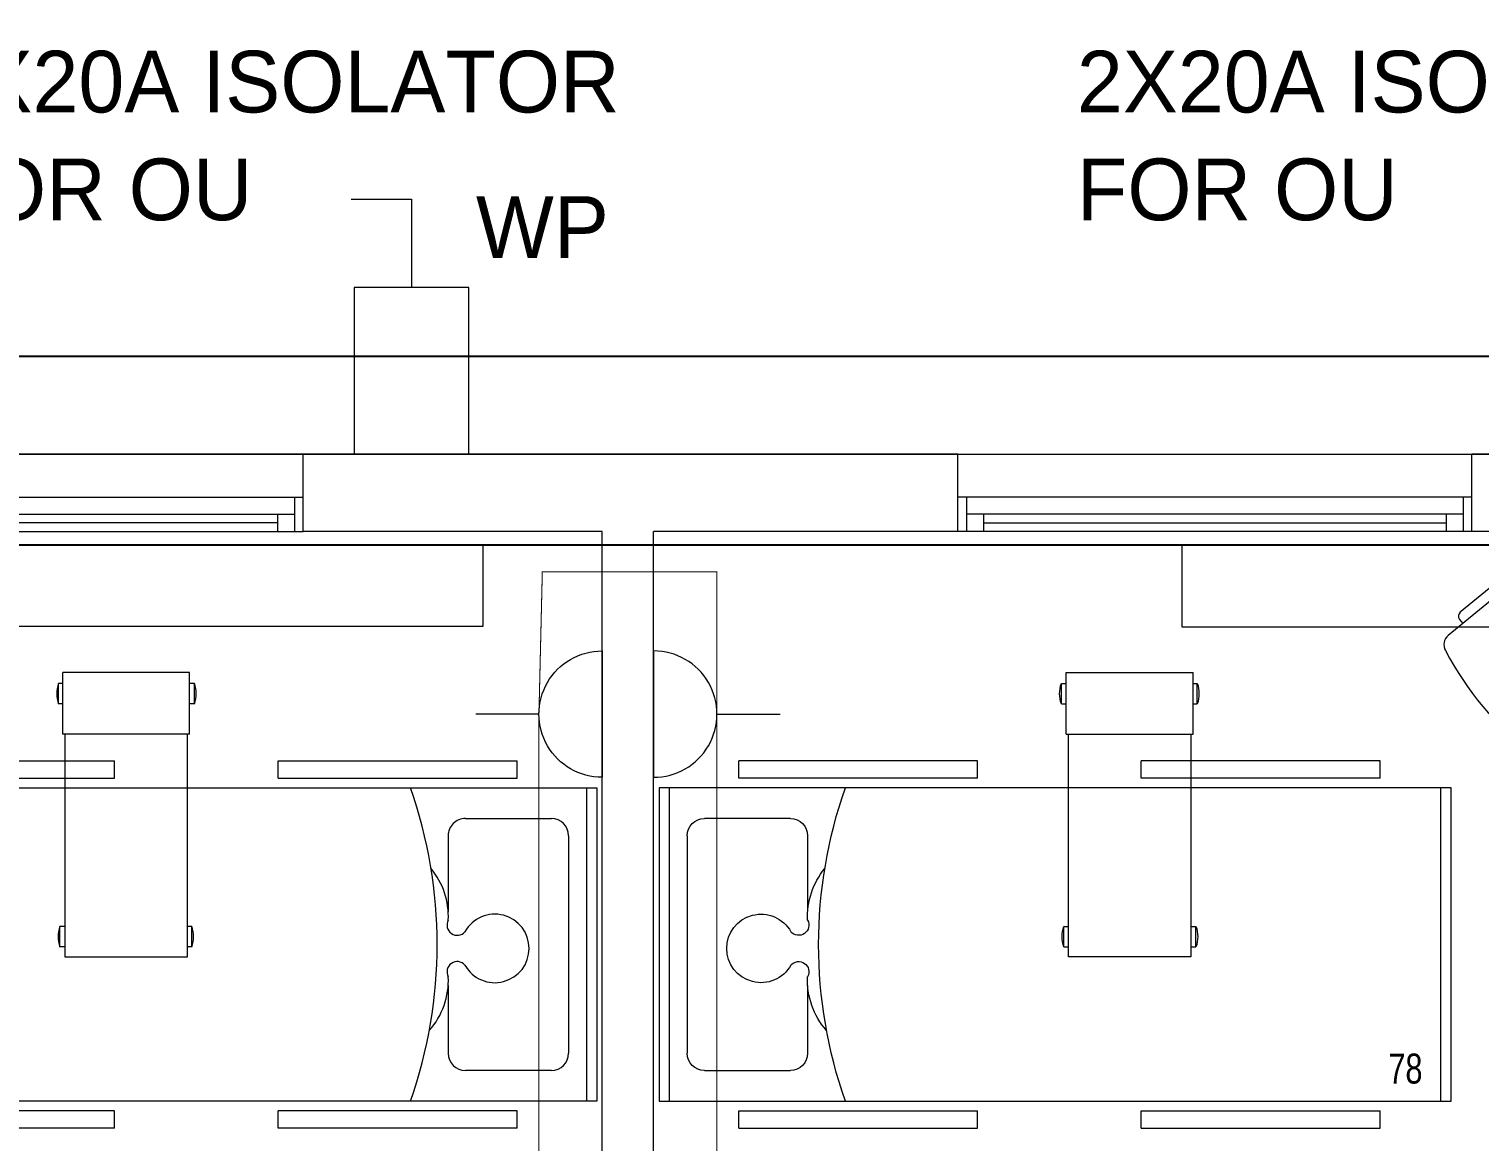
# Model space of a CAD drawing. Header units: metres. Extents: x 75097 to 220695, y -1557923 to -1361206.
# Drawn here: x 131814 to 136044, y -1428178 to -1424931 of the extents above; entities that cross this region are included whole.
import ezdxf

# ---------------------------------------------------------------- set-up
doc = ezdxf.new("R2010")
doc.units = ezdxf.units.M
doc.layers.get('0').update_dxf_attribs({"lineweight": 0})
for name, color, linetype, lineweight in [('A-100 - Copy$0$Aluminum', 8, 'Continuous', 0), ('A-100 - Copy$0$Medical Equipment and Furniture', 8, 'Continuous', 0), ('A-100 - Copy$0$Medical Equipment and Furniture1', 8, 'Continuous', 5), ('A-100 - Copy$0$Proj', 8, 'Continuous', 0), ('A-100 - Copy$0$Walls', 8, 'Continuous', 0)]:
    doc.layers.add(name, color=color, linetype=linetype, lineweight=lineweight)
doc.layers.add('A-100 - Copy$0$axes', color=8, linetype='Continuous')
for name, color, linetype, lineweight, true_color in [('E-POWR', 7, 'Continuous', 9, 0x4e7e3e), ('E-POWR-IDEN _1-100_', 7, 'Continuous', 9, 0x4e7e3e), ('EXF', 7, 'Continuous', 0, 0x4e7e3e)]:
    doc.layers.add(name, color=color, linetype=linetype, lineweight=lineweight, true_color=true_color)
doc.styles.add('A-100 - Copy$0$X3G_ENTITY_257CFD', font='swisscl.ttf', dxfattribs={"height": 200})
doc.styles.add('Optima_5', font='', dxfattribs={"height": 3.001645})
doc.styles.get('Optima_5').set_extended_font_data('Optima')

# ---------------------------------------------------------------- blocks, each defined once
blk = doc.blocks.new('NORMAL SOCKET')
at = {"layer": 'E-POWR'}
for p, q in [((0, 307.7), (0, 615.4)), ((-307.7, 0), (307.7, 0))]:
    blk.add_line(p, q, dxfattribs=at)
blk.add_ellipse((0, 0), major_axis=(32.8, 305.9), ratio=1, start_param=4.81904, end_param=7.960633, dxfattribs=at)
blk = doc.blocks.new('GI-041_dwg__U120-3902841-GI-041')
at = {"layer": 'E-POWR', "flags": 128}
blk.add_lwpolyline([(0.2354, 0.1613), (0.2354, 0.0786), (0.1145, 0.0786)], dxfattribs=at)
blk.add_lwpolyline([(-0.1145, 0), (0.1145, 0), (0.1145, 0.1572), (-0.1145, 0.1572)], close=True, dxfattribs=at)
blk = doc.blocks.new('A-100 - Copy$0$Hospital Bed')
at = {"layer": 'A-100 - Copy$0$Medical Equipment and Furniture1'}
for p, q in [((38.338, -101.6315, 0), (38.338, -101.6815, 0)), ((38.338, -101.6315, 0), (39.0347, -101.6315, 0)), ((39.0347, -101.6315, 0), (39.0347, -101.6815, 0)), ((39.5123, -101.6315, 0), (40.209, -101.6315, 0)), ((39.5123, -101.6315, 0), (39.5123, -101.6815, 0)), ((40.209, -101.6315, 0), (40.209, -101.6815, 0)), ((38.338, -101.6815, 0), (39.0347, -101.6815, 0)), ((39.5123, -101.6815, 0), (40.209, -101.6815, 0)), ((38.105, -102.6245, 0), (38.105, -101.7101, 0)), ((38.105, -101.7101, 0), (40.4164, -101.7101, 0)), ((38.135, -102.6245, 0), (38.135, -101.7101, 0)), ((40.3864, -101.7101, 0), (40.3864, -102.6245, 0)), ((40.4164, -101.7101, 0), (40.4164, -102.6245, 0)), ((38.2374, -101.7997, 0), (38.4887, -101.7997, 0)), ((38.1874, -102.485, 0), (38.1874, -101.8497, 0)), ((38.5387, -102.0476, 0), (38.5387, -101.8497, 0)), ((38.5387, -102.485, 0), (38.5387, -102.264, 0)), ((38.4887, -102.535, 0), (38.2374, -102.535, 0)), ((40.4164, -102.6245, 0), (38.105, -102.6245, 0)), ((38.338, -102.6532, 0), (38.338, -102.7032, 0)), ((39.0347, -102.6532, 0), (38.338, -102.6532, 0)), ((39.0347, -102.6532, 0), (39.0347, -102.7032, 0)), ((40.209, -102.6532, 0), (39.5123, -102.6532, 0)), ((39.5123, -102.6532, 0), (39.5123, -102.7032, 0)), ((40.209, -102.6532, 0), (40.209, -102.7032, 0)), ((39.0347, -102.7032, 0), (38.338, -102.7032, 0)), ((40.209, -102.7032, 0), (39.5123, -102.7032, 0))]:
    blk.add_line(p, q, dxfattribs=at)
at = {"layer": 'A-100 - Copy$0$Medical Equipment and Furniture1', "elevation": 0}
for points in [[(38.6489, -102.6245), (38.6489, -102.6245), (38.6489, -102.6245), (38.6489, -102.6245), (38.6489, -102.6245), (38.6489, -102.6245), (38.6489, -102.6245), (38.6489, -102.6245), (38.6489, -102.6245), (38.6489, -102.6245), (38.6489, -102.6245), (38.6489, -102.6245), (38.6489, -102.6245), (38.6489, -102.6245), (38.6489, -102.6245), (38.6489, -102.6245), (38.6489, -102.6245), (38.6489, -102.6245), (38.6489, -102.6245), (38.6489, -102.6245), (38.6489, -102.6245), (38.6489, -102.6245), (38.6489, -102.6245), (38.6489, -102.6245), (38.6489, -102.6245), (38.6489, -102.6245), (38.6489, -102.6245), (38.6489, -102.6245), (38.6489, -102.6245), (38.6489, -102.6245), (38.6489, -102.6245), (38.6489, -102.6245), (38.6489, -102.6245), (38.6489, -102.6245), (38.6489, -102.6245), (38.6489, -102.6245), (38.6489, -102.6245), (38.6489, -102.6245), (38.6489, -102.6245), (38.6489, -102.6245), (38.6489, -102.6245), (38.6489, -102.6245), (38.6489, -102.6245), (38.6489, -102.6245), (38.6489, -102.6245), (38.6489, -102.6245), (38.6489, -102.6245), (38.6489, -102.6245), (38.6489, -102.6245), (38.6489, -102.6245), (38.6489, -102.6245), (38.6489, -102.6245), (38.6489, -102.6245), (38.6489, -102.6245), (38.6489, -102.6245), (38.6489, -102.6245), (38.6489, -102.6245), (38.6489, -102.6245), (38.6489, -102.6245), (38.6489, -102.6245), (38.6489, -102.6245), (38.6489, -102.6245), (38.6489, -102.6245), (38.6489, -102.6245), (38.6489, -102.6245), (38.6489, -102.6245), (38.6489, -102.6245), (38.6489, -102.6245), (38.6489, -102.6245), (38.6489, -102.6245), (38.6489, -102.6245), (38.6489, -102.6245), (38.6489, -102.6245), (38.6489, -102.6245), (38.6489, -102.6245), (38.6489, -102.6245), (38.6489, -102.6245), (38.6489, -102.6245), (38.6489, -102.6245), (38.6489, -102.6245), (38.6489, -102.6245), (38.6489, -102.6245), (38.6489, -102.6245), (38.6489, -102.6245), (38.6489, -102.6245), (38.6489, -102.6245), (38.6489, -102.6245), (38.6489, -102.6245), (38.6489, -102.6245), (38.6489, -102.6245), (38.6489, -102.6245), (38.6489, -102.6245), (38.6489, -102.6245), (38.6489, -102.6245), (38.6489, -102.6245), (38.6489, -102.6245), (38.6489, -102.6245), (38.6489, -102.6245), (38.6489, -102.6245), (38.6489, -102.6245), (38.6489, -102.6245), (38.6489, -102.6245), (38.6489, -102.6245), (38.6489, -102.6245), (38.6489, -102.6245), (38.6489, -102.6245), (38.6489, -102.6245), (38.6489, -102.6245), (38.6489, -102.6245), (38.6489, -102.6245), (38.6489, -102.6245), (38.6489, -102.6245), (38.6489, -102.6245), (38.6489, -102.6245), (38.6489, -102.6245), (38.6489, -102.6245), (38.6489, -102.6245), (38.6489, -102.6245), (38.6489, -102.6245), (38.6489, -102.6245), (38.6489, -102.6245), (38.6489, -102.6245), (38.6489, -102.6245), (38.6489, -102.6245), (38.6489, -102.6245), (38.6489, -102.6245), (38.6489, -102.6245), (38.6489, -102.6245), (38.6489, -102.6245), (38.6489, -102.6245), (38.6489, -102.6245), (38.6489, -102.6245), (38.6489, -102.6245), (38.6489, -102.6245), (38.6489, -102.6245), (38.6489, -102.6245), (38.6489, -102.6245), (38.6489, -102.6245), (38.6489, -102.6245), (38.6489, -102.6245), (38.6489, -102.6245), (38.6489, -102.6245), (38.6489, -102.6245), (38.6489, -102.6245), (38.6489, -102.6245), (38.6489, -102.6245), (38.6489, -102.6245), (38.6489, -102.6245), (38.6489, -102.6245), (38.6489, -102.6245), (38.6489, -102.6245), (38.6489, -102.6245), (38.6489, -102.6245), (38.6489, -102.6245), (38.6489, -102.6245), (38.6489, -102.6245), (38.6489, -102.6245), (38.6489, -102.6245), (38.6489, -102.6245), (38.6489, -102.6245), (38.6489, -102.6245), (38.6489, -102.6245), (38.6489, -102.6245), (38.6489, -102.6245), (38.6489, -102.6245), (38.6489, -102.6245), (38.6489, -102.6245), (38.6489, -102.6245), (38.6489, -102.6245), (38.6489, -102.6245), (38.6489, -102.6245), (38.6489, -102.6245), (38.6489, -102.6245), (38.6489, -102.6245), (38.6489, -102.6245), (38.6489, -102.6245), (38.6489, -102.6245), (38.6489, -102.6245), (38.6489, -102.6245), (38.6489, -102.6245), (38.6489, -102.6245), (38.6489, -102.6245), (38.6489, -102.6245), (38.6489, -102.6245), (38.6489, -102.6245), (38.6489, -102.6245), (38.6489, -102.6245), (38.6489, -102.6245), (38.6489, -102.6245), (38.6489, -102.6245), (38.6489, -102.6245), (38.6489, -102.6245), (38.6489, -102.6245), (38.6489, -102.6245), (38.6489, -102.6245), (38.6489, -102.6245), (38.6489, -102.6245), (38.6489, -102.6245), (38.6489, -102.6245), (38.6489, -102.6245), (38.6489, -102.6245), (38.6489, -102.6245), (38.6489, -102.6245), (38.6489, -102.6245), (38.6489, -102.6245), (38.6489, -102.6245), (38.6489, -102.6245), (38.6489, -102.6245), (38.6489, -102.6245), (38.6489, -102.6245), (38.6489, -102.6245), (38.6489, -102.6245), (38.6489, -102.6245), (38.6489, -102.6245), (38.6489, -102.6245), (38.6489, -102.6245), (38.6489, -102.6245), (38.6489, -102.6245), (38.6489, -102.6245)], [(38.6489, -102.6245), (38.6489, -102.6245), (38.6489, -102.6245), (38.6489, -102.6245), (38.6489, -102.6245), (38.6489, -102.6245), (38.6489, -102.6245), (38.6489, -102.6245), (38.6489, -102.6245), (38.6489, -102.6245), (38.6489, -102.6245), (38.6489, -102.6245), (38.6489, -102.6245), (38.6489, -102.6245), (38.6489, -102.6245), (38.6489, -102.6245), (38.6489, -102.6245), (38.6489, -102.6245), (38.6489, -102.6245), (38.6489, -102.6245), (38.6489, -102.6245), (38.6489, -102.6245), (38.6489, -102.6245), (38.6489, -102.6245), (38.6489, -102.6245), (38.6489, -102.6245), (38.6489, -102.6245), (38.6489, -102.6245), (38.6489, -102.6245), (38.6489, -102.6245), (38.6489, -102.6245), (38.6489, -102.6245), (38.6489, -102.6245), (38.6489, -102.6245), (38.6489, -102.6245), (38.6489, -102.6245), (38.6489, -102.6245), (38.6489, -102.6245), (38.6489, -102.6245), (38.6489, -102.6245), (38.6489, -102.6245), (38.6489, -102.6245), (38.6489, -102.6245), (38.6489, -102.6245), (38.6489, -102.6245), (38.6489, -102.6245), (38.6489, -102.6245), (38.6489, -102.6245), (38.6489, -102.6245), (38.6489, -102.6245), (38.6489, -102.6245), (38.6489, -102.6245), (38.6489, -102.6245), (38.6489, -102.6245), (38.6489, -102.6245), (38.6489, -102.6245), (38.6489, -102.6245), (38.6489, -102.6245), (38.6489, -102.6245), (38.6489, -102.6245), (38.6489, -102.6245), (38.6489, -102.6245), (38.6489, -102.6245), (38.6489, -102.6245), (38.6489, -102.6245), (38.6489, -102.6245), (38.6489, -102.6245), (38.6489, -102.6245), (38.6489, -102.6245), (38.6489, -102.6245), (38.6489, -102.6245), (38.6489, -102.6245), (38.6489, -102.6245), (38.6489, -102.6245), (38.6489, -102.6245), (38.6489, -102.6245), (38.6489, -102.6245), (38.6489, -102.6245), (38.6489, -102.6245), (38.6489, -102.6245), (38.6489, -102.6245), (38.6489, -102.6245), (38.6489, -102.6245), (38.6489, -102.6245), (38.6489, -102.6245), (38.6489, -102.6245), (38.6489, -102.6245), (38.6489, -102.6245), (38.6489, -102.6245), (38.6489, -102.6245), (38.6489, -102.6245), (38.6489, -102.6245), (38.6489, -102.6245), (38.6489, -102.6245), (38.6489, -102.6245), (38.6489, -102.6245), (38.6489, -102.6245), (38.6489, -102.6245), (38.6489, -102.6245), (38.6489, -102.6245), (38.6489, -102.6245), (38.6489, -102.6245), (38.6489, -102.6245), (38.6489, -102.6245), (38.6489, -102.6245), (38.6489, -102.6245), (38.6489, -102.6245), (38.6489, -102.6245), (38.6489, -102.6245), (38.6489, -102.6245), (38.6489, -102.6245), (38.6489, -102.6245), (38.6489, -102.6245), (38.6489, -102.6245), (38.6489, -102.6245), (38.6489, -102.6245), (38.6489, -102.6245), (38.6489, -102.6245), (38.6489, -102.6245), (38.6489, -102.6245), (38.6489, -102.6245), (38.6489, -102.6245), (38.6489, -102.6245), (38.6489, -102.6245), (38.6489, -102.6245), (38.6489, -102.6245), (38.6489, -102.6245), (38.6489, -102.6245), (38.6489, -102.6245), (38.6489, -102.6245), (38.6489, -102.6245), (38.6489, -102.6245), (38.6489, -102.6245), (38.6489, -102.6245), (38.6489, -102.6245), (38.6489, -102.6245), (38.6489, -102.6245), (38.6489, -102.6245), (38.6489, -102.6245), (38.6489, -102.6245), (38.6489, -102.6245), (38.6489, -102.6245), (38.6489, -102.6245), (38.6489, -102.6245), (38.6489, -102.6245), (38.6489, -102.6245), (38.6489, -102.6245), (38.6489, -102.6245), (38.6489, -102.6245), (38.6489, -102.6245), (38.6489, -102.6245), (38.6489, -102.6245), (38.6489, -102.6245), (38.6489, -102.6245), (38.6489, -102.6245), (38.6489, -102.6245), (38.6489, -102.6245), (38.6489, -102.6245), (38.6489, -102.6245), (38.6489, -102.6245), (38.6489, -102.6245), (38.6489, -102.6245), (38.6489, -102.6245), (38.6489, -102.6245), (38.6489, -102.6245), (38.6489, -102.6245), (38.6489, -102.6245), (38.6489, -102.6245), (38.6489, -102.6245), (38.6489, -102.6245), (38.6489, -102.6245), (38.6489, -102.6245), (38.6489, -102.6245), (38.6489, -102.6245), (38.6489, -102.6245), (38.6489, -102.6245), (38.6489, -102.6245), (38.6489, -102.6245), (38.6489, -102.6245), (38.6489, -102.6245), (38.6489, -102.6245), (38.6489, -102.6245), (38.6489, -102.6245), (38.6489, -102.6245), (38.6489, -102.6245), (38.6489, -102.6245), (38.6489, -102.6245), (38.6489, -102.6245), (38.6489, -102.6245), (38.6489, -102.6245), (38.6489, -102.6245), (38.6489, -102.6245), (38.6489, -102.6245), (38.6489, -102.6245), (38.6489, -102.6245), (38.6489, -102.6245), (38.6489, -102.6245), (38.6489, -102.6245), (38.6489, -102.6245), (38.6489, -102.6245), (38.6489, -102.6245), (38.6489, -102.6245), (38.6489, -102.6245), (38.6489, -102.6245), (38.6489, -102.6245), (38.6489, -102.6245), (38.6489, -102.6245), (38.6489, -102.6245), (38.6489, -102.6245), (38.6489, -102.6245), (38.6489, -102.6245), (38.6489, -102.6245), (38.6489, -102.6245), (38.6489, -102.6245)], [(38.6489, -102.6245), (38.6489, -102.6245), (38.6489, -102.6245), (38.6489, -102.6245), (38.6489, -102.6245), (38.6489, -102.6245), (38.6489, -102.6245), (38.6489, -102.6245), (38.6489, -102.6245), (38.6489, -102.6245), (38.6489, -102.6245), (38.6489, -102.6245), (38.6489, -102.6245), (38.6489, -102.6245), (38.6489, -102.6245), (38.6489, -102.6245), (38.6489, -102.6245), (38.6489, -102.6245), (38.6489, -102.6245), (38.6489, -102.6245), (38.6489, -102.6245), (38.6489, -102.6245), (38.6489, -102.6245), (38.6489, -102.6245), (38.6489, -102.6245), (38.6489, -102.6245), (38.6489, -102.6245), (38.6489, -102.6245), (38.6489, -102.6245), (38.6489, -102.6245), (38.6489, -102.6245), (38.6489, -102.6245), (38.6489, -102.6245), (38.6489, -102.6245), (38.6489, -102.6245), (38.6489, -102.6245), (38.6489, -102.6245), (38.6489, -102.6245), (38.6489, -102.6245), (38.6489, -102.6245), (38.6489, -102.6245), (38.6489, -102.6245), (38.6489, -102.6245), (38.6489, -102.6245), (38.6489, -102.6245), (38.6489, -102.6245), (38.6489, -102.6245), (38.6489, -102.6245), (38.6489, -102.6245), (38.6489, -102.6245), (38.6489, -102.6245), (38.6489, -102.6245), (38.6489, -102.6245), (38.6489, -102.6245), (38.6489, -102.6245), (38.6489, -102.6245), (38.6489, -102.6245), (38.6489, -102.6245), (38.6489, -102.6245), (38.6489, -102.6245), (38.6489, -102.6245), (38.6489, -102.6245), (38.6489, -102.6245), (38.6489, -102.6245), (38.6489, -102.6245), (38.6489, -102.6245), (38.6489, -102.6245), (38.6489, -102.6245), (38.6489, -102.6245), (38.6489, -102.6245), (38.6489, -102.6245), (38.6489, -102.6245), (38.6489, -102.6245), (38.6489, -102.6245), (38.6489, -102.6245), (38.6489, -102.6245), (38.6489, -102.6245), (38.6489, -102.6245), (38.6489, -102.6245), (38.6489, -102.6245), (38.6489, -102.6245), (38.6489, -102.6245), (38.6489, -102.6245), (38.6489, -102.6245), (38.6489, -102.6245), (38.6489, -102.6245), (38.6489, -102.6245), (38.6489, -102.6245), (38.6489, -102.6245), (38.6489, -102.6245), (38.6489, -102.6245), (38.6489, -102.6245), (38.6489, -102.6245), (38.6489, -102.6245), (38.6489, -102.6245), (38.6489, -102.6245), (38.6489, -102.6245), (38.6489, -102.6245), (38.6489, -102.6245), (38.6489, -102.6245), (38.6489, -102.6245), (38.6489, -102.6245), (38.6489, -102.6245), (38.6489, -102.6245), (38.6489, -102.6245), (38.6489, -102.6245), (38.6489, -102.6245), (38.6489, -102.6245), (38.6489, -102.6245), (38.6489, -102.6245), (38.6489, -102.6245), (38.6489, -102.6245), (38.6489, -102.6245), (38.6489, -102.6245), (38.6489, -102.6245), (38.6489, -102.6245), (38.6489, -102.6245), (38.6489, -102.6245), (38.6489, -102.6245), (38.6489, -102.6245), (38.6489, -102.6245), (38.6489, -102.6245), (38.6489, -102.6245), (38.6489, -102.6245), (38.6489, -102.6245), (38.6489, -102.6245), (38.6489, -102.6245), (38.6489, -102.6245), (38.6489, -102.6245), (38.6489, -102.6245), (38.6489, -102.6245), (38.6489, -102.6245), (38.6489, -102.6245), (38.6489, -102.6245), (38.6489, -102.6245), (38.6489, -102.6245), (38.6489, -102.6245), (38.6489, -102.6245), (38.6489, -102.6245), (38.6489, -102.6245), (38.6489, -102.6245), (38.6489, -102.6245), (38.6489, -102.6245), (38.6489, -102.6245), (38.6489, -102.6245), (38.6489, -102.6245), (38.6489, -102.6245), (38.6489, -102.6245), (38.6489, -102.6245), (38.6489, -102.6245), (38.6489, -102.6245), (38.6489, -102.6245), (38.6489, -102.6245), (38.6489, -102.6245), (38.6489, -102.6245), (38.6489, -102.6245), (38.6489, -102.6245), (38.6489, -102.6245), (38.6489, -102.6245), (38.6489, -102.6245), (38.6489, -102.6245), (38.6489, -102.6245), (38.6489, -102.6245), (38.6489, -102.6245), (38.6489, -102.6245), (38.6489, -102.6245), (38.6489, -102.6245), (38.6489, -102.6245), (38.6489, -102.6245), (38.6489, -102.6245), (38.6489, -102.6245), (38.6489, -102.6245), (38.6489, -102.6245), (38.6489, -102.6245), (38.6489, -102.6245), (38.6489, -102.6245), (38.6489, -102.6245), (38.6489, -102.6245), (38.6489, -102.6245), (38.6489, -102.6245), (38.6489, -102.6245), (38.6489, -102.6245), (38.6489, -102.6245), (38.6489, -102.6245), (38.6489, -102.6245), (38.6489, -102.6245), (38.6489, -102.6245), (38.6489, -102.6245), (38.6489, -102.6245), (38.6489, -102.6245), (38.6489, -102.6245), (38.6489, -102.6245), (38.6489, -102.6245), (38.6489, -102.6245), (38.6489, -102.6245), (38.6489, -102.6245), (38.6489, -102.6245), (38.6489, -102.6245), (38.6489, -102.6245), (38.6489, -102.6245), (38.6489, -102.6245), (38.6489, -102.6245), (38.6489, -102.6245), (38.6489, -102.6245), (38.6489, -102.6245), (38.6489, -102.6245), (38.6489, -102.6245), (38.6489, -102.6245), (38.6489, -102.6245), (38.6489, -102.6245), (38.6489, -102.6245), (38.6489, -102.6245), (38.6489, -102.6245), (38.6489, -102.6245), (38.6489, -102.6245), (38.6489, -102.6245), (38.6489, -102.6245), (38.6489, -102.6245), (38.6489, -102.6245), (38.6489, -102.6245), (38.6489, -102.6245), (38.6489, -102.6245), (38.6489, -102.6245), (38.6489, -102.6245), (38.6489, -102.6245), (38.6489, -102.6245), (38.6489, -102.6245), (38.6489, -102.6245), (38.6489, -102.6245), (38.6489, -102.6245), (38.6489, -102.6245), (38.6489, -102.6245), (38.6489, -102.6245), (38.6489, -102.6245), (38.6489, -102.6245), (38.6489, -102.6245), (38.6489, -102.6245), (38.6489, -102.6245), (38.6489, -102.6245), (38.6489, -102.6245), (38.6489, -102.6245), (38.6489, -102.6245), (38.6489, -102.6245), (38.6489, -102.6245), (38.6489, -102.6245), (38.6489, -102.6245), (38.6489, -102.6245), (38.6489, -102.6245), (38.6489, -102.6245), (38.6489, -102.6245), (38.6489, -102.6245), (38.6489, -102.6245), (38.6489, -102.6245), (38.6489, -102.6245), (38.6489, -102.6245), (38.6489, -102.6245), (38.6489, -102.6245), (38.6489, -102.6245), (38.6489, -102.6245), (38.6489, -102.6245), (38.6489, -102.6245), (38.6489, -102.6245), (38.6489, -102.6245), (38.6489, -102.6245), (38.6489, -102.6245), (38.6489, -102.6245), (38.6489, -102.6245), (38.6489, -102.6245), (38.6489, -102.6245), (38.6489, -102.6245), (38.6489, -102.6245), (38.6489, -102.6245), (38.6489, -102.6245), (38.6489, -102.6245), (38.6489, -102.6245), (38.6489, -102.6245), (38.6489, -102.6245)]]:
    blk.add_lwpolyline(points, close=True, dxfattribs=at)
for points in [[(38.6489, -102.6245), (38.6489, -102.6245), (38.6489, -102.6245), (38.6489, -102.6245), (38.6489, -102.6245), (38.6489, -102.6245), (38.6489, -102.6245), (38.6489, -102.6245)], [(38.6489, -102.6245), (38.6489, -102.6245), (38.6489, -102.6245), (38.6489, -102.6245), (38.6489, -102.6245), (38.6489, -102.6245), (38.6489, -102.6245), (38.6489, -102.6245), (38.6489, -102.6245), (38.6489, -102.6245), (38.6489, -102.6245), (38.6489, -102.6245), (38.6489, -102.6245), (38.6489, -102.6245), (38.6489, -102.6245), (38.6489, -102.6245), (38.6489, -102.6245), (38.6489, -102.6245), (38.6489, -102.6245), (38.6489, -102.6245), (38.6489, -102.6245), (38.6489, -102.6245), (38.6489, -102.6245), (38.6489, -102.6245), (38.6489, -102.6245), (38.6489, -102.6245), (38.6489, -102.6245), (38.6489, -102.6245), (38.6489, -102.6245), (38.6489, -102.6245), (38.6489, -102.6245), (38.6489, -102.6245), (38.6489, -102.6245), (38.6489, -102.6245), (38.6489, -102.6245), (38.6489, -102.6245), (38.6489, -102.6245), (38.6489, -102.6245), (38.6489, -102.6245), (38.6489, -102.6245), (38.6489, -102.6245), (38.6489, -102.6245), (38.6489, -102.6245), (38.6489, -102.6245), (38.6489, -102.6245), (38.6489, -102.6245), (38.6489, -102.6245), (38.6489, -102.6245), (38.6489, -102.6245), (38.6489, -102.6245), (38.6489, -102.6245), (38.6489, -102.6245), (38.6489, -102.6245), (38.6489, -102.6245), (38.6489, -102.6245), (38.6489, -102.6245), (38.6489, -102.6245), (38.6489, -102.6245), (38.6489, -102.6245), (38.6489, -102.6245), (38.6489, -102.6245), (38.6489, -102.6245), (38.6489, -102.6245), (38.6489, -102.6245), (38.6489, -102.6245), (38.6489, -102.6245), (38.6489, -102.6245), (38.6489, -102.6245), (38.6489, -102.6245), (38.6489, -102.6245), (38.6489, -102.6245), (38.6489, -102.6245), (38.6489, -102.6245), (38.6489, -102.6245), (38.6489, -102.6245), (38.6489, -102.6245), (38.6489, -102.6245), (38.6489, -102.6245), (38.6489, -102.6245), (38.6489, -102.6245), (38.6489, -102.6245), (38.6489, -102.6245), (38.6489, -102.6245), (38.6489, -102.6245), (38.6489, -102.6245), (38.6489, -102.6245), (38.6489, -102.6245), (38.6489, -102.6245), (38.6489, -102.6245), (38.6489, -102.6245), (38.6489, -102.6245), (38.6489, -102.6245), (38.6489, -102.6245), (38.6489, -102.6245), (38.6489, -102.6245), (38.6489, -102.6245), (38.6489, -102.6245), (38.6489, -102.6245), (38.6489, -102.6245), (38.6489, -102.6245), (38.6489, -102.6245), (38.6489, -102.6245), (38.6489, -102.6245), (38.6489, -102.6245), (38.6489, -102.6245), (38.6489, -102.6245), (38.6489, -102.6245), (38.6489, -102.6245), (38.6489, -102.6245), (38.6489, -102.6245), (38.6489, -102.6245)], [(38.6489, -102.6245), (38.6489, -102.6245), (38.6489, -102.6245), (38.6489, -102.6245), (38.6489, -102.6245), (38.6489, -102.6245), (38.6489, -102.6245), (38.6489, -102.6245), (38.6489, -102.6245), (38.6489, -102.6245), (38.6489, -102.6245), (38.6489, -102.6245), (38.6489, -102.6245), (38.6489, -102.6245), (38.6489, -102.6245), (38.6489, -102.6245), (38.6489, -102.6245)], [(38.6489, -102.6245), (38.6489, -102.6245), (38.6489, -102.6245), (38.6489, -102.6245), (38.6489, -102.6245), (38.6489, -102.6245), (38.6489, -102.6245)], [(38.6489, -102.6245), (38.6489, -102.6245), (38.6489, -102.6245), (38.6489, -102.6245), (38.6489, -102.6245), (38.6489, -102.6245), (38.6489, -102.6245), (38.6489, -102.6245), (38.6489, -102.6245), (38.6489, -102.6245), (38.6489, -102.6245), (38.6489, -102.6245)], [(38.6489, -102.6245), (38.6489, -102.6245), (38.6489, -102.6245), (38.6489, -102.6245), (38.6489, -102.6245), (38.6489, -102.6245), (38.6489, -102.6245), (38.6489, -102.6245), (38.6489, -102.6245), (38.6489, -102.6245), (38.6489, -102.6245), (38.6489, -102.6245), (38.6489, -102.6245), (38.6489, -102.6245), (38.6489, -102.6245), (38.6489, -102.6245), (38.6489, -102.6245), (38.6489, -102.6245), (38.6489, -102.6245), (38.6489, -102.6245), (38.6489, -102.6245), (38.6489, -102.6245), (38.6489, -102.6245), (38.6489, -102.6245), (38.6489, -102.6245), (38.6489, -102.6245), (38.6489, -102.6245), (38.6489, -102.6245), (38.6489, -102.6245), (38.6489, -102.6245), (38.6489, -102.6245), (38.6489, -102.6245), (38.6489, -102.6245), (38.6489, -102.6245), (38.6489, -102.6245), (38.6489, -102.6245), (38.6489, -102.6245), (38.6489, -102.6245), (38.6489, -102.6245), (38.6489, -102.6245), (38.6489, -102.6245), (38.6489, -102.6245), (38.6489, -102.6245), (38.6489, -102.6245), (38.6489, -102.6245), (38.6489, -102.6245), (38.6489, -102.6245), (38.6489, -102.6245), (38.6489, -102.6245), (38.6489, -102.6245), (38.6489, -102.6245), (38.6489, -102.6245), (38.6489, -102.6245), (38.6489, -102.6245), (38.6489, -102.6245), (38.6489, -102.6245), (38.6489, -102.6245), (38.6489, -102.6245), (38.6489, -102.6245), (38.6489, -102.6245), (38.6489, -102.6245), (38.6489, -102.6245), (38.6489, -102.6245), (38.6489, -102.6245), (38.6489, -102.6245), (38.6489, -102.6245), (38.6489, -102.6245), (38.6489, -102.6245), (38.6489, -102.6245), (38.6489, -102.6245), (38.6489, -102.6245), (38.6489, -102.6245), (38.6489, -102.6245), (38.6489, -102.6245), (38.6489, -102.6245), (38.6489, -102.6245), (38.6489, -102.6245), (38.6489, -102.6245), (38.6489, -102.6245), (38.6489, -102.6245), (38.6489, -102.6245), (38.6489, -102.6245), (38.6489, -102.6245), (38.6489, -102.6245), (38.6489, -102.6245), (38.6489, -102.6245), (38.6489, -102.6245), (38.6489, -102.6245), (38.6489, -102.6245)], [(38.6489, -102.6245), (38.6489, -102.6245), (38.6489, -102.6245), (38.6489, -102.6245), (38.6489, -102.6245), (38.6489, -102.6245), (38.6489, -102.6245), (38.6489, -102.6245), (38.6489, -102.6245), (38.6489, -102.6245), (38.6489, -102.6245), (38.6489, -102.6245), (38.6489, -102.6245), (38.6489, -102.6245), (38.6489, -102.6245), (38.6489, -102.6245), (38.6489, -102.6245), (38.6489, -102.6245), (38.6489, -102.6245), (38.6489, -102.6245), (38.6489, -102.6245), (38.6489, -102.6245), (38.6489, -102.6245), (38.6489, -102.6245), (38.6489, -102.6245), (38.6489, -102.6245), (38.6489, -102.6245), (38.6489, -102.6245), (38.6489, -102.6245), (38.6489, -102.6245), (38.6489, -102.6245), (38.6489, -102.6245), (38.6489, -102.6245), (38.6489, -102.6245), (38.6489, -102.6245), (38.6489, -102.6245), (38.6489, -102.6245), (38.6489, -102.6245), (38.6489, -102.6245), (38.6489, -102.6245), (38.6489, -102.6245), (38.6489, -102.6245), (38.6489, -102.6245), (38.6489, -102.6245), (38.6489, -102.6245), (38.6489, -102.6245), (38.6489, -102.6245), (38.6489, -102.6245), (38.6489, -102.6245), (38.6489, -102.6245), (38.6489, -102.6245), (38.6489, -102.6245), (38.6489, -102.6245), (38.6489, -102.6245)], [(38.6489, -102.6245), (38.6489, -102.6245), (38.6489, -102.6245), (38.6489, -102.6245), (38.6489, -102.6245), (38.6489, -102.6245), (38.6489, -102.6245), (38.6489, -102.6245), (38.6489, -102.6245), (38.6489, -102.6245)], [(38.6489, -102.6245), (38.6489, -102.6245), (38.6489, -102.6245), (38.6489, -102.6245), (38.6489, -102.6245), (38.6489, -102.6245), (38.6489, -102.6245), (38.6489, -102.6245), (38.6489, -102.6245), (38.6489, -102.6245)], [(38.6489, -102.6245), (38.6489, -102.6245), (38.6489, -102.6245), (38.6489, -102.6245), (38.6489, -102.6245), (38.6489, -102.6245), (38.6489, -102.6245), (38.6489, -102.6245), (38.6489, -102.6245), (38.6489, -102.6245), (38.6489, -102.6245), (38.6489, -102.6245), (38.6489, -102.6245), (38.6489, -102.6245), (38.6489, -102.6245)], [(38.6489, -102.6245), (38.6489, -102.6245), (38.6489, -102.6245), (38.6489, -102.6245), (38.6489, -102.6245), (38.6489, -102.6245), (38.6489, -102.6245), (38.6489, -102.6245), (38.6489, -102.6245), (38.6489, -102.6245)], [(38.6489, -102.6245), (38.6489, -102.6245), (38.6489, -102.6245), (38.6489, -102.6245), (38.6489, -102.6245), (38.6489, -102.6245), (38.6489, -102.6245)], [(38.6489, -102.6245), (38.6489, -102.6245), (38.6489, -102.6245), (38.6489, -102.6245), (38.6489, -102.6245), (38.6489, -102.6245), (38.6489, -102.6245), (38.6489, -102.6245), (38.6489, -102.6245), (38.6489, -102.6245)], [(38.6489, -102.6245), (38.6489, -102.6245), (38.6489, -102.6245), (38.6489, -102.6245), (38.6489, -102.6245), (38.6489, -102.6245), (38.6489, -102.6245), (38.6489, -102.6245), (38.6489, -102.6245), (38.6489, -102.6245), (38.6489, -102.6245), (38.6489, -102.6245), (38.6489, -102.6245), (38.6489, -102.6245), (38.6489, -102.6245), (38.6489, -102.6245), (38.6489, -102.6245), (38.6489, -102.6245)], [(38.6489, -102.6245), (38.6489, -102.6245), (38.6489, -102.6245), (38.6489, -102.6245), (38.6489, -102.6245), (38.6489, -102.6245), (38.6489, -102.6245), (38.6489, -102.6245), (38.6489, -102.6245)]]:
    blk.add_lwpolyline(points, dxfattribs=at)
at = {"layer": 'A-100 - Copy$0$Medical Equipment and Furniture1'}
for centre, radius, start, end in [((39.9488, -102.1673, 0), 1.378, 160.6222, 199.3778), ((38.2374, -101.8497, 0), 0.05, 90, 180), ((38.4887, -101.8497, 0), 0.05, 0, 90), ((38.7578, -102.0625, 0), 0.2195, 138.2973, 182.816), ((38.4026, -102.1558, 0), 0.1, 29.3037, 330.6963), ((38.5126, -102.0878, 0), 0.0297, 220.0437, 29.1003), ((38.5126, -102.2238, 0), 0.0297, 330.8997, 139.9563), ((38.7578, -102.2491, 0), 0.2195, 177.184, 219.6878), ((38.2374, -102.485, 0), 0.05, 180, 270), ((38.4887, -102.485, 0), 0.05, 270, 0)]:
    blk.add_arc(centre, radius, start, end, dxfattribs=at)
blk = doc.blocks.new('A-100 - Copy$0$HF13963-P')
at = {"layer": 'A-100 - Copy$0$Medical Equipment and Furniture1'}
for p, q in [((0.18, 0.185), (0, 0.185)), ((0, 0.185), (0, -0.185)), ((0.0915, 0.1995), (0.0315, 0.1995)), ((0.0315, 0.1995), (0.0315, 0.185)), ((0.0915, 0.1995), (0.0915, 0.185)), ((0.18, 0.185), (0.18, -0.185)), ((0.83, 0.1788), (0.18, 0.1788)), ((0.8007, 0.1919), (0.7407, 0.1919)), ((0.7407, 0.1919), (0.7407, 0.1788)), ((0.8007, 0.1919), (0.8007, 0.1788)), ((0.83, -0.1788), (0.83, 0.1788)), ((0.18, -0.185), (0, -0.185)), ((0.0315, -0.185), (0.0315, -0.1971)), ((0.0915, -0.1971), (0.0315, -0.1971)), ((0.0915, -0.185), (0.0915, -0.1971)), ((0.18, -0.1788), (0.83, -0.1788)), ((0.7407, -0.1788), (0.7407, -0.1933)), ((0.8007, -0.1933), (0.7407, -0.1933)), ((0.8007, -0.1788), (0.8007, -0.1933))]:
    blk.add_line(p, q, dxfattribs=at)
for centre, start, end in [((0.0615, 0.112), 71.0754, 108.9246), ((0.7707, 0.1044), 71.0754, 108.9246), ((0.0615, -0.1096), 251.0754, 288.9246), ((0.7707, -0.1058), 251.0754, 288.9246)]:
    blk.add_arc(centre, 0.0925, start, end, dxfattribs=at)
blk = doc.blocks.new('A-100 - Copy$0$GF21016P-P')
at = {"layer": 'A-100 - Copy$0$Medical Equipment and Furniture1', "extrusion": (-1.24384e-09, -1.20261e-09, -1)}
for p, q in [((-0.225, -0.4495), (-0.225, -0.0538)), ((0.225, -0.4495), (0.225, -0.0538)), ((-0.255, -0.4495), (-0.255, -0.124)), ((-0.24, -0.109), (-0.225, -0.109)), ((0.24, -0.109), (0.225, -0.109)), ((0.255, -0.4495), (0.255, -0.124)), ((0.24, -0.4645), (0.24, -0.4645))]:
    blk.add_line(p, q, dxfattribs=at)
for centre, radius, start, end in [((0, -1.0036), 1.0036, 78.7568, 101.2432), ((0.19, -0.0538), 0.035, 0, 80.6557), ((-0.19, -0.0538), 0.035, 99.3443, 180), ((0.24, -0.124), 0.015, 0, 90), ((-0.24, -0.124), 0.015, 90, 180), ((0.24, -0.4495), 0.015, 270, 0), ((0.24, -0.4495), 0.015, 180, 270), ((0.2093, -0.4529), 0.015, 284.3864, 95.5209), ((0, 1.4254), 1.8749, 263.6341, 276.3659), ((-0.2093, -0.4529), 0.015, 84.4791, 255.6136), ((-0.24, -0.4495), 0.015, 270, 0), ((-0.24, -0.4495), 0.015, 180, 270), ((0, 1.406), 1.8855, 263.5119, 276.4881)]:
    blk.add_arc(centre, radius, start, end, dxfattribs=at)
blk = doc.blocks.new('A-100 - Copy')
at = {"layer": 'A-100 - Copy$0$Aluminum'}
for p, q in [((131113.7, -1426297.7, 0), (132613.7, -1426297.7, 0)), ((132588.7, -1426297.7, 0), (132588.7, -1426397.7, 0)), ((136023.7, -1426297.7, 0), (134523.7, -1426297.7, 0)), ((134548.7, -1426297.7, 0), (134548.7, -1426397.7, 0)), ((135998.7, -1426297.7, 0), (135998.7, -1426397.7, 0)), ((131138.7, -1426347.7, 0), (132588.7, -1426347.7, 0)), ((132538.7, -1426347.7, 0), (132538.7, -1426397.7, 0)), ((135998.7, -1426347.7, 0), (134548.7, -1426347.7, 0)), ((134598.7, -1426347.7, 0), (134598.7, -1426397.7, 0)), ((135948.7, -1426347.7, 0), (135948.7, -1426397.7, 0)), ((131113.7, -1426397.7, 0), (132613.7, -1426397.7, 0)), ((132538.7, -1426372.7, 0), (131188.7, -1426372.7, 0)), ((136023.7, -1426397.7, 0), (134523.7, -1426397.7, 0)), ((134598.7, -1426372.7, 0), (135948.7, -1426372.7, 0))]:
    blk.add_line(p, q, dxfattribs=at)
at = {"layer": 'A-100 - Copy$0$axes'}
for p, q in [((178940.3, -1425887.7, 2.4), (96042.2, -1425887.7, 2.4)), ((178940.3, -1426437.7, 2.4), (96049.7, -1426437.7, 2.4))]:
    blk.add_line(p, q, dxfattribs=at)
at = {"layer": 'A-100 - Copy$0$Medical Equipment and Furniture', "elevation": 0}
blk.add_lwpolyline([(115563.3, -1421042.7), (122868.3, -1421042.7), (122868.3, -1426172.7), (159028.3, -1426172.7), (159136.2, -1440572.7), (159048.3, -1440572.7), (159048.3, -1440877.7)], dxfattribs=at)
at = {"layer": 'A-100 - Copy$0$Proj'}
for p, q in [((132613.7, -1426172.7, 0), (131113.7, -1426172.7, 0)), ((134523.7, -1426172.7, 0), (136023.7, -1426172.7, 0))]:
    blk.add_line(p, q, dxfattribs=at)
at = {"layer": 'A-100 - Copy$0$Walls'}
for p, q in [((134523.7, -1426172.7, 0), (132613.7, -1426172.7, 0)), ((132613.7, -1426397.7, 0), (132613.7, -1426172.7, 0)), ((134523.7, -1426397.7, 0), (134523.7, -1426172.7, 0)), ((136911.2, -1426172.7, 0), (136023.7, -1426172.7, 0)), ((136023.7, -1426397.7, 0), (136023.7, -1426172.7, 0)), ((133486.2, -1426397.7, 0), (132613.7, -1426397.7, 0)), ((133486.2, -1431222.7, 0), (133486.2, -1426397.7, 0)), ((133636.2, -1431222.7, 0), (133636.2, -1426397.7, 0)), ((134523.7, -1426397.7, 0), (133636.2, -1426397.7, 0)), ((136911.2, -1426397.7, 0), (136023.7, -1426397.7, 0))]:
    blk.add_line(p, q, dxfattribs=at)
at = {"layer": 'A-100 - Copy$0$Medical Equipment and Furniture'}
for name, p, xscale, yscale, zscale, rotation in [('A-100 - Copy$0$GF21016P-P', (136055.9, -1426909.5, 2.4), -999.9999999999973, 999.9999999999973, 1000, 129.3993387448624), ('A-100 - Copy$0$HF13963-P', (132097.1, -1426810.3, 0), 1000.000000000002, 1000.000000000002, 1000.000000000002, 270.0000011920892), ('A-100 - Copy$0$HF13963-P', (135025.3, -1426810.3, 0), -1000.000000000001, 1000.000000000001, 1000, 89.99999880791077), ('A-100 - Copy$0$Hospital Bed', (171575.6, -1529771.3, 0), 1000, 1000, 1000, 180), ('A-100 - Copy$0$Hospital Bed', (95546.9, -1529771.3, 0), -1000, 1000, 1000, 180)]:
    blk.add_blockref(name, p, dxfattribs=dict(at, xscale=xscale, yscale=yscale, zscale=zscale, rotation=rotation))
at = {"layer": 'A-100 - Copy$0$Medical Equipment and Furniture', "insert": (135829.7, -1428011.2, 0), "char_height": 87.47, "attachment_point": 8, "style": 'A-100 - Copy$0$X3G_ENTITY_257CFD'}
blk.add_mtext('78', dxfattribs=at)

msp = doc.modelspace()

# ---------------------------------------------------------------- linework, layer by layer
at = {"layer": 'E-POWR', "const_width": 3, "elevation": 0}
msp.add_lwpolyline([(133820.8, -1430899.6), (133820.8, -1429115.3), (133820.8, -1428465.5), (133820.8, -1426931.3), (133820.8, -1426516.2), (133311.4, -1426516.2), (133301.7, -1426926.9), (133301.7, -1428461.2), (133301.7, -1429115.3), (133301.7, -1430895.3)], dxfattribs=at)
at = {"layer": 'EXF', "color": 85}
msp.add_lwpolyline([(138500.3, -1426677), (138413.1, -1426589.9), (138326, -1426677), (135178.5, -1426677), (135178.5, -1426437.7), (133138.2, -1426437.7), (133138.1, -1426675.6), (128826.7, -1426675.6), (128739.6, -1426588.5), (128652.4, -1426675.6), (127676.8, -1426675.6), (127588.7, -1426591.1), (127588.7, -1426591.1)], dxfattribs=at)

# ---------------------------------------------------------------- block references
at = {"color": 85, "xscale": 2127.341102341351, "yscale": 2127.341102341351, "zscale": 2127.341102341351, "rotation": 89.99999999978158}
msp.add_blockref('GI-041_dwg__U120-3902841-GI-041', (133096.9, -1425929.1, 0), dxfattribs=at)
at = {"layer": 'E-POWR', "color": 85, "yscale": 0.6, "zscale": 0.6}
for p, xscale, rotation in [((133486.2, -1426931.3, 0), -0.6, 90), ((133636.2, -1426931.3, 0), 0.6, 270)]:
    msp.add_blockref('NORMAL SOCKET', p, dxfattribs=dict(at, xscale=xscale, rotation=rotation))

# ---------------------------------------------------------------- texts
at = {"layer": 'E-POWR-IDEN _1-100_', "attachment_point": 1, "rotation": 360, "line_spacing_factor": 1.047943, "style": 'Optima_5'}
for s, insert, char_height, width in [('2X20A ISOLATOR\\PFOR OU', (131529.3, -1424994.6, 0), 180.099, 2475.925), ('2X20A ISOLATOR\\PFOR OU', (134871.2, -1424994.6, 0), 180.099, 2475.925), ('WP', (133117.7, -1425419.2), 180.1, 3.637978807091713e-12)]:
    msp.add_mtext(s, dxfattribs=dict(at, insert=insert, char_height=char_height, width=width))

# ---------------------------------------------------------------- next in the draw order: block references
msp.add_blockref('A-100 - Copy', (0, 0))

doc.saveas('drawing.dxf')
